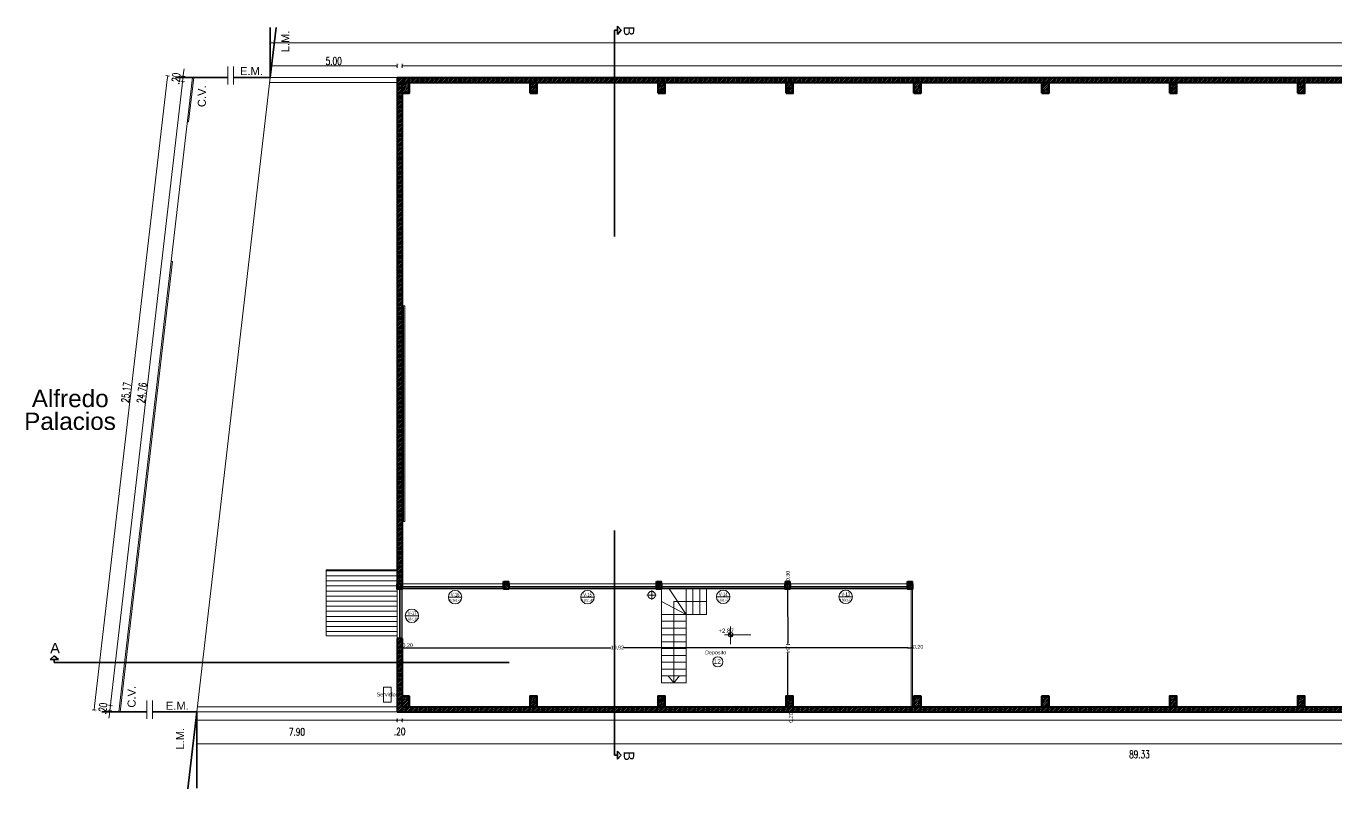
# Model space of a CAD drawing. Header units: millimetres. Extents: x 130 to 235, y 159 to 225.
# Drawn here: x 129.8 to 181.4, y 160 to 190 of the extents above; entities that cross this region are included whole.
import ezdxf
from ezdxf.enums import TextEntityAlignment as Align

# ---------------------------------------------------------------- set-up
doc = ezdxf.new("R2010")
doc.units = ezdxf.units.MM
doc.linetypes.add('ACAD_ISO10W100', pattern=[18.5, 12, -3, 0.5, -3])
for name, color, linetype, lineweight in [('015', 1, 'Continuous', 15), ('02', 5, 'Continuous', 20), ('A-COT-PARC', 252, 'Continuous', 15), ('A-SIMB-CARP', 7, 'Continuous', 13), ('A-SIMB-TEXT', 60, 'Continuous', 15), ('A-TERR', 6, 'ACAD_ISO10W100', 35), ('COLUMNAS', 3, 'Continuous', 50), ('COTAS', 151, 'Continuous', 5), ('EJES', 6, 'ACAD_ISO10W100', 35), ('Hatch', 253, 'Continuous', 5), ('hatch muro', 252, 'Continuous', 5), ('MUROS', 7, 'Continuous', 40), ('Simbolos', 6, 'Continuous', 20), ('TEXTOS', 2, 'Continuous', 20), ('Textos Simb', 4, 'Continuous', 20)]:
    doc.layers.add(name, color=color, linetype=linetype, lineweight=lineweight)
doc.layers.add('luces emergencia', color=40, linetype='Continuous', lineweight=5, true_color=0xeac806)
doc.styles.add('COTAS', font='ROMANS', dxfattribs={"width": 0.7})
doc.styles.add('REFE-SIM-01', font='swisscl.ttf', dxfattribs={"width": 0.9})
doc.styles.add('STYLE1', font='arial.ttf')
doc.dimstyles.new('COTA 100', dxfattribs={"dimtxt": 0.12, "dimasz": 0.15, "dimexe": 0, "dimexo": 0, "dimgap": 0.04, "dimtad": 1, "dimzin": 4, "dimdsep": 46, "dimtxsty": 'COTAS', "dimblk1": 'COTA_N', "dimblk2": 'COTA_N', "dimsah": 1, "dimcen": 0.09, "dimse1": 1, "dimse2": 1, "dimclrd": 256, "dimclrt": 60, "dimadec": 4, "dimazin": 0, "dimtfac": 1, "dimtix": 1, "dimtmove": 2, "dimatfit": 3, "dimfxl": 1, "dimtolj": 1, "dimtzin": 0, "dimlwd": -1, "dimarcsym": 0})
doc.dimstyles.new('ISO-25', dxfattribs={"dimtxt": 0.15, "dimasz": 0.06, "dimexe": 0, "dimexo": 0, "dimgap": 0, "dimtad": 0, "dimzin": 1, "dimtxsty": 'STYLE1', "dimblk": 'DOT', "dimcen": 2.5, "dimclrt": 5, "dimadec": 0, "dimazin": 0, "dimtfac": 1, "dimtmove": 2, "dimatfit": 3, "dimldrblk": 'DOT', "dimfxl": 1, "dimarcsym": 0})
pattern_1 = [(45, (-1047.780325, -271.0186), (-0.035355339, 0.035355339), [])]

# ---------------------------------------------------------------- blocks, each defined once
blk = doc.blocks.new('COTA_N')
for p, q in [((-1, 0), (0, 0)), ((0, 0.5), (0, -0.5))]:
    blk.add_line(p, q)
at = {"const_width": 0.065}
blk.add_lwpolyline([(0.141421, 0.141421), (0.282843, 0.282843), (0, 0), (-0.141421, -0.141421), (-0.282843, -0.282843)], dxfattribs=at)
blk = doc.blocks.new('*D101')
at = {"layer": 'A-COT-PARC', "linetype": 'ByBlock'}
blk.add_line((139.534152, 188.479999), (144.234152, 188.479999), dxfattribs=at)
at = {"layer": 'Defpoints', "color": 0}
for p in [(144.384152, 188.479999), (139.384152, 185.840415), (144.384152, 185.840415)]:
    blk.add_point(p, dxfattribs=at)
at = {"layer": 'A-COT-PARC', "xscale": 0.15, "yscale": 0.15, "zscale": 0.15, "rotation": 180}
blk.add_blockref('COTA_N', (139.384152, 188.479999), dxfattribs=at)
at = {"layer": 'A-COT-PARC', "xscale": 0.15, "yscale": 0.15, "zscale": 0.15}
blk.add_blockref('COTA_N', (144.384152, 188.479999), dxfattribs=at)
at = {"layer": 'A-COT-PARC', "color": 60, "insert": (141.884152, 188.669999), "char_height": 0.6, "attachment_point": 5, "style": 'COTAS'}
blk.add_mtext('\\A1;{\\H0.5x;5.00}', dxfattribs=at)
blk = doc.blocks.new('*D102')
at = {"layer": 'A-COT-PARC', "linetype": 'ByBlock'}
blk.add_line((144.734152, 188.479999), (220.364152, 188.479999), dxfattribs=at)
at = {"layer": 'Defpoints', "color": 0}
for p in [(220.514152, 188.479999), (144.584152, 187.101156), (220.514152, 187.101156)]:
    blk.add_point(p, dxfattribs=at)
at = {"layer": 'A-COT-PARC', "xscale": 0.15, "yscale": 0.15, "zscale": 0.15, "rotation": 180}
blk.add_blockref('COTA_N', (144.584152, 188.479999), dxfattribs=at)
at = {"layer": 'A-COT-PARC', "xscale": 0.15, "yscale": 0.15, "zscale": 0.15}
blk.add_blockref('COTA_N', (220.514152, 188.479999), dxfattribs=at)
at = {"layer": 'A-COT-PARC', "color": 60, "insert": (182.549152, 188.669999), "char_height": 0.6, "attachment_point": 5, "style": 'COTAS'}
blk.add_mtext('\\A1;{\\H0.5x;75.93}', dxfattribs=at)
blk = doc.blocks.new('*D104')
at = {"layer": 'A-COT-PARC', "linetype": 'ByBlock'}
blk.add_line((136.634152, 162.685869), (144.234152, 162.685869), dxfattribs=at)
at = {"layer": 'Defpoints', "color": 0}
for p in [(136.484152, 163.42931), (144.384152, 163.42931), (144.384152, 162.685869)]:
    blk.add_point(p, dxfattribs=at)
at = {"layer": 'A-COT-PARC', "xscale": 0.15, "yscale": 0.15, "zscale": 0.15, "rotation": 180}
blk.add_blockref('COTA_N', (136.484152, 162.685869), dxfattribs=at)
at = {"layer": 'A-COT-PARC', "xscale": 0.15, "yscale": 0.15, "zscale": 0.15}
blk.add_blockref('COTA_N', (144.384152, 162.685869), dxfattribs=at)
at = {"layer": 'A-COT-PARC', "color": 60, "insert": (140.434152, 162.229897), "char_height": 0.6, "attachment_point": 5, "style": 'COTAS'}
blk.add_mtext('\\A1;{\\H0.5x;7.90}', dxfattribs=at)
blk = doc.blocks.new('*D105')
at = {"layer": 'A-COT-PARC', "linetype": 'ByBlock'}
for p, q in [((144.234152, 162.685869), (144.084152, 162.685869)), ((144.384152, 162.685869), (144.584152, 162.685869)), ((144.734152, 162.685869), (144.884152, 162.685869))]:
    blk.add_line(p, q, dxfattribs=at)
at = {"layer": 'Defpoints', "color": 0}
for p in [(144.384152, 163.222115), (144.584152, 163.222115), (144.584152, 162.685869)]:
    blk.add_point(p, dxfattribs=at)
at = {"layer": 'A-COT-PARC', "xscale": 0.15, "yscale": 0.15, "zscale": 0.15}
blk.add_blockref('COTA_N', (144.384152, 162.685869), dxfattribs=at)
at = {"layer": 'A-COT-PARC', "xscale": 0.15, "yscale": 0.15, "zscale": 0.15, "rotation": 180}
blk.add_blockref('COTA_N', (144.584152, 162.685869), dxfattribs=at)
at = {"layer": 'A-COT-PARC', "color": 60, "insert": (144.484152, 162.243741), "char_height": 0.6, "attachment_point": 5, "style": 'COTAS'}
blk.add_mtext('\\A1;{\\H0.5x;.20}', dxfattribs=at)
blk = doc.blocks.new('*D106')
at = {"layer": 'A-COT-PARC', "linetype": 'ByBlock'}
blk.add_line((144.734152, 162.685869), (220.364152, 162.685869), dxfattribs=at)
at = {"layer": 'Defpoints', "color": 0}
for p in [(144.584152, 163.264188), (220.514152, 163.264188), (220.514152, 162.685869)]:
    blk.add_point(p, dxfattribs=at)
at = {"layer": 'A-COT-PARC', "xscale": 0.15, "yscale": 0.15, "zscale": 0.15, "rotation": 180}
blk.add_blockref('COTA_N', (144.584152, 162.685869), dxfattribs=at)
at = {"layer": 'A-COT-PARC', "xscale": 0.15, "yscale": 0.15, "zscale": 0.15}
blk.add_blockref('COTA_N', (220.514152, 162.685869), dxfattribs=at)
at = {"layer": 'A-COT-PARC', "color": 60, "insert": (190.714152, 162.281275), "char_height": 0.6, "attachment_point": 5, "style": 'COTAS'}
blk.add_mtext('\\A1;{\\H0.5x;75.93}', dxfattribs=at)
blk = doc.blocks.new('*D109')
at = {"layer": 'A-COT-PARC', "linetype": 'ByBlock'}
blk.add_line((225.664152, 161.76424), (136.634152, 161.76424), dxfattribs=at)
at = {"layer": 'Defpoints', "color": 0}
for p in [(136.484152, 163.36033), (225.814152, 163.36033), (136.484152, 161.76424)]:
    blk.add_point(p, dxfattribs=at)
at = {"layer": 'A-COT-PARC', "xscale": 0.15, "yscale": 0.15, "zscale": 0.15, "rotation": 180}
blk.add_blockref('COTA_N', (136.484152, 161.76424), dxfattribs=at)
at = {"layer": 'A-COT-PARC', "xscale": 0.15, "yscale": 0.15, "zscale": 0.15}
blk.add_blockref('COTA_N', (225.814152, 161.76424), dxfattribs=at)
at = {"layer": 'A-COT-PARC', "color": 60, "insert": (173.649152, 161.342333), "char_height": 0.6, "attachment_point": 5, "style": 'COTAS'}
blk.add_mtext('\\A1;{\\H0.5x;89.33}', dxfattribs=at)
blk = doc.blocks.new('*D111')
at = {"layer": 'A-COT-PARC', "linetype": 'ByBlock'}
blk.add_line((225.664152, 189.388179), (139.534152, 189.388179), dxfattribs=at)
at = {"layer": 'Defpoints', "color": 0}
for p in [(139.384152, 189.388179), (139.384152, 188.022115), (225.814152, 188.022115)]:
    blk.add_point(p, dxfattribs=at)
at = {"layer": 'A-COT-PARC', "xscale": 0.15, "yscale": 0.15, "zscale": 0.15, "rotation": 180}
blk.add_blockref('COTA_N', (139.384152, 189.388179), dxfattribs=at)
at = {"layer": 'A-COT-PARC', "xscale": 0.15, "yscale": 0.15, "zscale": 0.15}
blk.add_blockref('COTA_N', (225.814152, 189.388179), dxfattribs=at)
at = {"layer": 'A-COT-PARC', "color": 60, "insert": (182.599152, 189.578179), "char_height": 0.6, "attachment_point": 5, "style": 'COTAS'}
blk.add_mtext('\\A1;{\\H0.5x;86.43}', dxfattribs=at)
blk = doc.blocks.new('*D115')
at = {"layer": 'A-COT-PARC', "linetype": 'ByBlock'}
blk.add_line((135.32235, 187.939371), (132.456918, 163.237373), dxfattribs=at)
at = {"layer": 'Defpoints', "color": 0}
for p in [(135.910814, 188.022115), (132.439634, 163.088372), (133.010814, 163.022115)]:
    blk.add_point(p, dxfattribs=at)
at = {"layer": 'A-COT-PARC', "xscale": 0.15, "yscale": 0.15, "zscale": 0.15}
for p, rotation in [((135.339634, 188.088372), 83.383262), ((132.439634, 163.088372), 263.383262)]:
    blk.add_blockref('COTA_N', p, dxfattribs=dict(at, rotation=rotation))
at = {"layer": 'A-COT-PARC', "color": 60, "insert": (133.700899, 175.610265), "char_height": 0.6, "attachment_point": 5, "rotation": 83.3832621, "style": 'COTAS'}
blk.add_mtext('\\A1;{\\H0.5x;25.17}', dxfattribs=at)
blk = doc.blocks.new('Carp-simb')
blk.add_line((-0.177133, 0), (0.177133, 0))
blk.add_circle((0, 0), 0.177133)
at = {"layer": 'A-SIMB-TEXT', "style": 'REFE-SIM-01', "width": 0.85}
for tag, height, p in [('CARP-TIPO', 0.1, (-0.000756, 0.017038)), ('CARP-N', 0.096, (0, -0.116142))]:
    blk.add_attdef(tag, text='', height=height, dxfattribs=at).set_placement(p, align=Align.CENTER)
blk = doc.blocks.new('_DOT')
at = {"color": 0, "linetype": 'ByBlock', "lineweight": -2}
blk.add_line((-0.5, 0), (-1, 0), dxfattribs=at)
at = {"color": 0, "linetype": 'ByBlock', "const_width": 0.5}
blk.add_lwpolyline([(-0.25, 0, 1), (0.25, 0, 1)], format="xyb", close=True, dxfattribs=at)
blk = doc.blocks.new('*D128')
at = {"layer": 'COTAS', "color": 0, "lineweight": -2, "ltscale": 2}
for p, q in [((159.777152, 167.862115), (159.777152, 167.862115)), ((159.777282, 167.802115), (159.781727, 165.739439)), ((159.787023, 163.282115), (159.782578, 165.34479)), ((159.787152, 163.222115), (159.787152, 163.222115))]:
    blk.add_line(p, q, dxfattribs=at)
at = {"layer": 'Defpoints', "color": 0}
for p in [(159.777152, 167.862115), (159.787152, 163.222115), (159.787152, 163.222115)]:
    blk.add_point(p, dxfattribs=at)
at = {"layer": 'COTAS', "color": 0, "lineweight": -2, "xscale": 0.06, "yscale": 0.06, "zscale": 0.06}
for p, rotation in [((159.777152, 167.862115), 90.123482), ((159.787152, 163.222115), 270.123482)]:
    blk.add_blockref('_DOT', p, dxfattribs=dict(at, rotation=rotation))
at = {"layer": 'COTAS', "color": 5, "insert": (159.782152, 165.542115), "char_height": 0.15, "attachment_point": 5, "rotation": 270.1234821, "style": 'STYLE1'}
blk.add_mtext('4,64', dxfattribs=at)
blk = doc.blocks.new('*D129')
at = {"layer": 'COTAS', "color": 0, "lineweight": -2, "ltscale": 2}
for p, q in [((144.584152, 165.542115), (144.584152, 165.542115)), ((144.644152, 165.542115), (152.822991, 165.542115)), ((164.447152, 165.542115), (153.312891, 165.542115)), ((164.507152, 165.542115), (164.507152, 165.542115))]:
    blk.add_line(p, q, dxfattribs=at)
at = {"layer": 'Defpoints', "color": 0}
for p in [(144.584152, 165.542115), (144.584152, 165.542115), (164.507152, 165.542115)]:
    blk.add_point(p, dxfattribs=at)
at = {"layer": 'COTAS', "color": 0, "lineweight": -2, "xscale": 0.06, "yscale": 0.06, "zscale": 0.06, "rotation": 180}
blk.add_blockref('_DOT', (144.584152, 165.542115), dxfattribs=at)
at = {"layer": 'COTAS', "color": 0, "lineweight": -2, "xscale": 0.06, "yscale": 0.06, "zscale": 0.06}
blk.add_blockref('_DOT', (164.507152, 165.542115), dxfattribs=at)
at = {"layer": 'COTAS', "color": 5, "insert": (153.067941, 165.542115), "char_height": 0.15, "attachment_point": 5, "style": 'STYLE1'}
blk.add_mtext('19,92', dxfattribs=at)
blk = doc.blocks.new('*D130')
at = {"layer": 'COTAS', "color": 0, "lineweight": -2, "ltscale": 2}
for p, q in [((144.384152, 165.542115), (144.384152, 165.542115)), ((144.524152, 165.542115), (144.444152, 165.542115)), ((144.584152, 165.542115), (144.584152, 165.542115))]:
    blk.add_line(p, q, dxfattribs=at)
at = {"layer": 'Defpoints', "color": 0}
for p in [(144.384152, 165.542115), (144.384152, 165.542115), (144.584152, 165.542115)]:
    blk.add_point(p, dxfattribs=at)
at = {"layer": 'COTAS', "color": 0, "lineweight": -2, "xscale": 0.06, "yscale": 0.06, "zscale": 0.06, "rotation": 180}
blk.add_blockref('_DOT', (144.384152, 165.542115), dxfattribs=at)
at = {"layer": 'COTAS', "color": 0, "lineweight": -2, "xscale": 0.06, "yscale": 0.06, "zscale": 0.06}
blk.add_blockref('_DOT', (144.584152, 165.542115), dxfattribs=at)
at = {"layer": 'COTAS', "color": 5, "insert": (144.79896, 165.630095), "char_height": 0.15, "attachment_point": 5, "style": 'STYLE1'}
blk.add_mtext('0,20', dxfattribs=at)
blk = doc.blocks.new('*D131')
at = {"layer": 'COTAS', "color": 0, "lineweight": -2, "ltscale": 2}
for p, q in [((164.507152, 165.542115), (164.507152, 165.542115)), ((164.567152, 165.542115), (164.647152, 165.542115)), ((164.707152, 165.542115), (164.707152, 165.542115))]:
    blk.add_line(p, q, dxfattribs=at)
at = {"layer": 'Defpoints', "color": 0}
for p in [(164.507152, 165.542115), (164.707152, 165.542115), (164.707152, 165.542115)]:
    blk.add_point(p, dxfattribs=at)
at = {"layer": 'COTAS', "color": 0, "lineweight": -2, "xscale": 0.06, "yscale": 0.06, "zscale": 0.06, "rotation": 180}
blk.add_blockref('_DOT', (164.507152, 165.542115), dxfattribs=at)
at = {"layer": 'COTAS', "color": 0, "lineweight": -2, "xscale": 0.06, "yscale": 0.06, "zscale": 0.06}
blk.add_blockref('_DOT', (164.707152, 165.542115), dxfattribs=at)
at = {"layer": 'COTAS', "color": 5, "insert": (164.92556, 165.569132), "char_height": 0.15, "attachment_point": 5, "style": 'STYLE1'}
blk.add_mtext('0,20', dxfattribs=at)
blk = doc.blocks.new('*D132')
at = {"layer": 'COTAS', "color": 0, "lineweight": -2, "ltscale": 2}
for p, q in [((159.787152, 163.222115), (159.787152, 163.222115)), ((159.787152, 163.162115), (159.787152, 163.082115)), ((159.787152, 163.022115), (159.787152, 163.022115))]:
    blk.add_line(p, q, dxfattribs=at)
at = {"layer": 'Defpoints', "color": 0}
for p in [(159.787152, 163.222115), (159.787152, 163.022115), (159.787152, 163.022115)]:
    blk.add_point(p, dxfattribs=at)
at = {"layer": 'COTAS', "color": 0, "lineweight": -2, "xscale": 0.06, "yscale": 0.06, "zscale": 0.06}
for p, rotation in [((159.787152, 163.222115), 90), ((159.787152, 163.022115), 270)]:
    blk.add_blockref('_DOT', p, dxfattribs=dict(at, rotation=rotation))
at = {"layer": 'COTAS', "color": 5, "insert": (159.917314, 162.793173), "char_height": 0.15, "attachment_point": 5, "rotation": 90, "style": 'STYLE1'}
blk.add_mtext('0,20', dxfattribs=at)
blk = doc.blocks.new('*D133')
at = {"layer": 'COTAS', "color": 0, "lineweight": -2, "ltscale": 2}
for p, q in [((159.777152, 168.162114), (159.777152, 168.162114)), ((159.777152, 167.922115), (159.777152, 168.102114)), ((159.777152, 167.862115), (159.777152, 167.862115))]:
    blk.add_line(p, q, dxfattribs=at)
at = {"layer": 'Defpoints', "color": 0}
for p in [(159.777152, 168.162114), (159.777152, 168.162114), (159.777152, 167.862115)]:
    blk.add_point(p, dxfattribs=at)
at = {"layer": 'COTAS', "color": 0, "lineweight": -2, "xscale": 0.06, "yscale": 0.06, "zscale": 0.06}
for p, rotation in [((159.777152, 168.162114), 90), ((159.777152, 167.862115), 270)]:
    blk.add_blockref('_DOT', p, dxfattribs=dict(at, rotation=rotation))
at = {"layer": 'COTAS', "color": 5, "insert": (159.801017, 168.373063), "char_height": 0.15, "attachment_point": 5, "rotation": 90.0000002, "style": 'STYLE1'}
blk.add_mtext('0,30', dxfattribs=at)
blk = doc.blocks.new('cota')
at = {"layer": 'Hatch'}
h = blk.add_hatch(dxfattribs=at)
h.set_pattern_fill('_USER,_O', color=256, scale=0.02, angle=45, pattern_type=0)
h.set_pattern_definition([(45, (-101.122498, -163.232523), (-0.0141421356, 0.0141421356), [])])
h.paths.add_polyline_path([(0, 0.089), (0, 0), (0.089, 0, 0.414214)])
h.paths.add_polyline_path([(0, 0), (-0.089, 0, 0.414214), (0, -0.089)])
at = {"layer": 'Simbolos'}
for p, q in [((0.803, 0), (-0.24, 0)), ((0, -0.327), (0, 0.372))]:
    blk.add_line(p, q, dxfattribs=at)
blk.add_circle((0, 0), 0.0885, dxfattribs=at)
blk = doc.blocks.new('*D161')
at = {"layer": 'A-COT-PARC', "linetype": 'ByBlock'}
for p, q in [((135.948935, 188.068941), (135.925735, 187.868941)), ((135.966219, 188.217942), (135.983503, 188.366943)), ((135.90845, 187.71994), (135.891166, 187.570939))]:
    blk.add_line(p, q, dxfattribs=at)
at = {"layer": 'Defpoints', "color": 0}
for p in [(135.948935, 188.068941), (135.925735, 187.868941), (135.925735, 187.868941)]:
    blk.add_point(p, dxfattribs=at)
at = {"layer": 'A-COT-PARC', "xscale": 0.15, "yscale": 0.15, "zscale": 0.15}
for p, rotation in [((135.948935, 188.068941), 263.383262), ((135.925735, 187.868941), 83.383262)]:
    blk.add_blockref('COTA_N', p, dxfattribs=dict(at, rotation=rotation))
at = {"layer": 'A-COT-PARC', "color": 60, "insert": (135.661973, 187.979772), "char_height": 0.6, "attachment_point": 5, "rotation": 83.3832621, "style": 'COTAS'}
blk.add_mtext('\\A1;{\\H0.5x;.20}', dxfattribs=at)
blk = doc.blocks.new('*D162')
at = {"layer": 'A-COT-PARC', "linetype": 'ByBlock'}
blk.add_line((135.90843, 187.719933), (133.099069, 163.416817), dxfattribs=at)
at = {"layer": 'Defpoints', "color": 0}
for p in [(135.925655, 187.868941), (133.081844, 163.267809), (133.081844, 163.267809)]:
    blk.add_point(p, dxfattribs=at)
at = {"layer": 'A-COT-PARC', "xscale": 0.15, "yscale": 0.15, "zscale": 0.15}
for p, rotation in [((135.925655, 187.868941), 83.406061), ((133.081844, 163.267809), 263.406061)]:
    blk.add_blockref('COTA_N', p, dxfattribs=dict(at, rotation=rotation))
at = {"layer": 'A-COT-PARC', "color": 60, "insert": (134.315006, 175.590193), "char_height": 0.6, "attachment_point": 5, "rotation": 83.406061, "style": 'COTAS'}
blk.add_mtext('\\A1;{\\H0.5x;24.76}', dxfattribs=at)
blk = doc.blocks.new('*D163')
at = {"layer": 'A-COT-PARC', "linetype": 'ByBlock'}
for p, q in [((133.081844, 163.267809), (133.058713, 163.067765)), ((133.099073, 163.416817), (133.116303, 163.565824)), ((133.041483, 162.918758), (133.024253, 162.76975))]:
    blk.add_line(p, q, dxfattribs=at)
at = {"layer": 'Defpoints', "color": 0}
for p in [(133.081844, 163.267809), (133.058713, 163.067765), (133.058713, 163.067765)]:
    blk.add_point(p, dxfattribs=at)
at = {"layer": 'A-COT-PARC', "xscale": 0.15, "yscale": 0.15, "zscale": 0.15}
for p, rotation in [((133.081844, 163.267809), 263.404176), ((133.058713, 163.067765), 83.404176)]:
    blk.add_blockref('COTA_N', p, dxfattribs=dict(at, rotation=rotation))
at = {"layer": 'A-COT-PARC', "color": 60, "insert": (132.779791, 163.15148), "char_height": 0.6, "attachment_point": 5, "rotation": 83.4041761, "style": 'COTAS'}
blk.add_mtext('\\A1;{\\H0.5x;.20}', dxfattribs=at)

msp = doc.modelspace()

# ---------------------------------------------------------------- hatches: boundary and pattern name
at = {"layer": 'Hatch'}
h = msp.add_hatch(dxfattribs=at)
h.set_pattern_fill('_USER', color=256, scale=0.2, angle=180, pattern_type=0)
h.set_pattern_definition([(180, (-1047.78033, -271.0186), (0, -0.2), [])])
h.paths.add_polyline_path([(141.584, 168.613), (144.384, 168.613), (144.384, 166.013), (141.584, 166.013)])
at = {"layer": 'hatch muro', "ltscale": 2}
h = msp.add_hatch(dxfattribs=at)
h.set_pattern_fill('ANSI31', color=256, scale=0.4)
h.set_pattern_definition(pattern_1)
h.paths.add_polyline_path([(144.384, 188.022), (152.959, 188.022), (152.959, 187.822), (144.854, 187.822), (144.584, 187.822), (144.584, 187.402), (144.584, 168.062), (144.384, 168.062)])
h = msp.add_hatch(dxfattribs=at)
h.set_pattern_fill('ANSI31', color=256, scale=0.4)
h.set_pattern_definition(pattern_1)
h.paths.add_polyline_path([(152.959, 188.022), (220.714, 188.022), (220.714, 168.192), (220.514, 168.192), (220.514, 187.402), (220.514, 187.822), (220.244, 187.822), (152.959, 187.822)])
h = msp.add_hatch(dxfattribs=at)
h.set_pattern_fill('ANSI31', color=256, scale=0.4)
h.set_pattern_definition(pattern_1)
h.paths.add_polyline_path([(144.584, 187.402), (144.854, 187.402), (144.854, 187.822), (144.584, 187.822)])
h.paths.add_polyline_path([(149.628, 187.402), (149.898, 187.402), (149.898, 187.822), (149.628, 187.822)])
h.paths.add_polyline_path([(169.804, 187.402), (170.074, 187.402), (170.074, 187.822), (169.804, 187.822)])
h.paths.add_polyline_path([(164.76, 187.402), (165.03, 187.402), (165.03, 187.822), (164.76, 187.822)])
h.paths.add_polyline_path([(159.716, 187.402), (159.986, 187.402), (159.986, 187.822), (159.716, 187.822)])
h.paths.add_polyline_path([(154.672, 187.402), (154.942, 187.402), (154.942, 187.822), (154.672, 187.822)])
h.paths.add_polyline_path([(184.936, 187.402), (185.206, 187.402), (185.206, 187.822), (184.936, 187.822)])
h.paths.add_polyline_path([(179.892, 187.402), (180.162, 187.402), (180.162, 187.822), (179.892, 187.822)])
h.paths.add_polyline_path([(174.848, 187.402), (175.118, 187.402), (175.118, 187.822), (174.848, 187.822)])
h.paths.add_polyline_path([(205.112, 187.402), (205.382, 187.402), (205.382, 187.822), (205.112, 187.822)])
h.paths.add_polyline_path([(200.068, 187.402), (200.338, 187.402), (200.338, 187.822), (200.068, 187.822)])
h.paths.add_polyline_path([(195.024, 187.402), (195.294, 187.402), (195.294, 187.822), (195.024, 187.822)])
h.paths.add_polyline_path([(189.98, 187.402), (190.25, 187.402), (190.25, 187.822), (189.98, 187.822)])
h.paths.add_polyline_path([(215.2, 187.402), (215.47, 187.402), (215.47, 187.822), (215.2, 187.822)])
h.paths.add_polyline_path([(210.156, 187.402), (210.426, 187.402), (210.426, 187.822), (210.156, 187.822)])
h.paths.add_polyline_path([(220.244, 187.402), (220.514, 187.402), (220.514, 187.822), (220.244, 187.822)])
h = msp.add_hatch(dxfattribs=at)
h.set_pattern_fill('ANSI31', color=256, scale=0.4)
h.set_pattern_definition(pattern_1)
h.paths.add_polyline_path([(144.584, 168.062), (144.384, 168.062), (144.384, 167.862), (144.584, 167.862)])
h.paths.add_polyline_path([(144.584, 165.912), (144.384, 165.912), (144.384, 164.965), (144.584, 164.965)])
h.paths.add_polyline_path([(148.784, 168.062), (148.584, 168.062), (148.584, 167.862), (148.784, 167.862)])
h.paths.add_polyline_path([(148.784, 168.162), (148.584, 168.162), (148.584, 168.062), (148.784, 168.062)])
h.paths.add_polyline_path([(154.807, 168.062), (154.607, 168.062), (154.607, 167.862), (154.807, 167.862)])
h.paths.add_polyline_path([(154.807, 168.162), (154.607, 168.162), (154.607, 168.062), (154.807, 168.062)])
h.paths.add_polyline_path([(159.877, 168.062), (159.677, 168.062), (159.677, 167.862), (159.677, 167.862), (159.877, 167.862)])
h.paths.add_polyline_path([(159.877, 168.162), (159.677, 168.162), (159.677, 168.062), (159.877, 168.062)])
h.paths.add_polyline_path([(164.707, 168.062), (164.507, 168.062), (164.507, 167.862), (164.707, 167.862)])
h.paths.add_polyline_path([(164.707, 168.162), (164.507, 168.162), (164.507, 168.062), (164.707, 168.062)])
h = msp.add_hatch(dxfattribs=at)
h.set_pattern_fill('ANSI31', color=256, scale=0.4)
h.set_pattern_definition(pattern_1)
h.paths.add_polyline_path([(220.514, 168.192), (220.714, 168.192), (220.714, 167.992), (220.514, 167.992)])
h.paths.add_polyline_path([(220.514, 167.992), (220.714, 167.992), (220.714, 167.057), (220.514, 167.057)])
h.paths.add_polyline_path([(152.959, 163.222), (199.724, 163.222), (199.724, 163.697), (199.924, 163.697), (199.924, 163.222), (201.934, 163.222), (201.934, 166.322), (202.084, 166.322), (202.084, 163.222), (207.544, 163.222), (207.544, 165.452), (209.004, 165.452), (209.004, 165.302), (207.694, 165.302), (207.694, 163.222), (209.704, 163.222), (209.704, 167.092), (209.904, 167.092), (209.904, 163.222), (214.854, 163.222), (214.854, 167.092), (215.054, 167.092), (215.054, 163.222), (220.244, 163.222), (220.514, 163.222), (220.514, 163.642), (220.514, 164.057), (220.714, 164.057), (220.714, 163.022), (152.959, 163.022)])
h = msp.add_hatch(dxfattribs=at)
h.set_pattern_fill('ANSI31', color=256, scale=0.4)
h.set_pattern_definition(pattern_1)
h.paths.add_polyline_path([(152.959, 163.222), (144.584, 163.222), (144.584, 163.642), (144.584, 164.965), (144.384, 164.965), (144.384, 163.022), (152.959, 163.022)])
h.paths.add_polyline_path([(143.549, 163.546), (144.474, 163.546), (144.474, 163.855), (143.549, 163.855)], flags=9)
h = msp.add_hatch(dxfattribs=at)
h.set_pattern_fill('ANSI31', color=256, scale=0.4)
h.set_pattern_definition(pattern_1)
h.paths.add_polyline_path([(220.244, 163.642), (220.514, 163.642), (220.514, 163.222), (220.244, 163.222)])
h.paths.add_polyline_path([(215.2, 163.222), (215.47, 163.222), (215.47, 163.642), (215.2, 163.642)])
h.paths.add_polyline_path([(210.156, 163.222), (210.426, 163.222), (210.426, 163.642), (210.156, 163.642)])
h.paths.add_polyline_path([(205.112, 163.222), (205.382, 163.222), (205.382, 163.642), (205.112, 163.642)])
h.paths.add_polyline_path([(200.068, 163.222), (200.338, 163.222), (200.338, 163.642), (200.068, 163.642)])
h.paths.add_polyline_path([(195.024, 163.222), (195.294, 163.222), (195.294, 163.642), (195.024, 163.642)])
h.paths.add_polyline_path([(189.98, 163.222), (190.25, 163.222), (190.25, 163.642), (189.98, 163.642)])
h.paths.add_polyline_path([(184.936, 163.222), (185.206, 163.222), (185.206, 163.642), (184.936, 163.642)])
h.paths.add_polyline_path([(179.892, 163.222), (180.162, 163.222), (180.162, 163.642), (179.892, 163.642)])
h.paths.add_polyline_path([(174.848, 163.222), (175.118, 163.222), (175.118, 163.642), (174.848, 163.642)])
h.paths.add_polyline_path([(169.804, 163.222), (170.074, 163.222), (170.074, 163.642), (169.804, 163.642)])
h.paths.add_polyline_path([(164.76, 163.222), (165.03, 163.222), (165.03, 163.642), (164.76, 163.642)])
h.paths.add_polyline_path([(159.716, 163.222), (159.986, 163.222), (159.986, 163.642), (159.716, 163.642)])
h.paths.add_polyline_path([(154.672, 163.222), (154.942, 163.222), (154.942, 163.642), (154.672, 163.642)])
h.paths.add_polyline_path([(149.628, 163.222), (149.898, 163.222), (149.898, 163.642), (149.628, 163.642)])
h.paths.add_polyline_path([(144.584, 163.642), (144.854, 163.642), (144.854, 163.222), (144.584, 163.222)])

# ---------------------------------------------------------------- linework, layer by layer
at = {"layer": '015', "ltscale": 2}
for p, q in [((137.716, 188.46), (137.716, 187.748)), ((137.933, 188.46), (137.933, 187.748)), ((144.634, 179.022), (144.634, 170.522)), ((144.634, 170.522), (144.634, 170.522)), ((141.584, 168.613), (144.384, 168.613)), ((141.584, 168.613), (141.584, 166.013)), ((164.657, 167.862), (164.657, 163.222)), ((164.707, 167.862), (164.707, 163.222)), ((141.784, 166.013), (141.584, 166.013)), ((141.784, 166.013), (144.384, 166.013)), ((134.518, 163.46), (134.518, 162.748)), ((134.734, 163.46), (134.734, 162.748))]:
    msp.add_line(p, q, dxfattribs=at)
at = {"layer": '015'}
for p, q in [((144.634, 170.522), (144.634, 179.022)), ((144.634, 179.022), (144.684, 179.022)), ((144.684, 170.522), (144.684, 179.022)), ((144.634, 170.522), (144.684, 170.522)), ((144.484, 167.862), (144.484, 165.912)), ((148.584, 167.962), (144.584, 167.962)), ((148.584, 167.862), (144.584, 167.862)), ((144.584, 167.862), (144.584, 165.912)), ((151.274, 167.862), (148.584, 167.862)), ((151.274, 167.962), (148.784, 167.962)), ((154.607, 167.962), (151.274, 167.962)), ((154.607, 167.862), (151.274, 167.862)), ((159.677, 167.962), (154.807, 167.962)), ((154.807, 167.862), (154.807, 164.162)), ((154.807, 167.862), (156.587, 167.862)), ((159.677, 167.862), (154.807, 167.862)), ((155.777, 166.862), (155.107, 167.862)), ((155.777, 167.862), (155.777, 164.162)), ((156.047, 166.862), (156.047, 167.862)), ((156.317, 166.862), (156.317, 167.862)), ((156.587, 166.862), (156.587, 167.862)), ((164.507, 167.962), (159.877, 167.962)), ((164.507, 167.862), (159.877, 167.862)), ((155.777, 166.862), (154.807, 167.362)), ((156.587, 166.862), (154.807, 166.862)), ((155.777, 166.592), (154.807, 166.592)), ((155.777, 166.322), (154.807, 166.322)), ((155.777, 166.052), (154.807, 166.052)), ((155.777, 165.782), (154.807, 165.782)), ((155.777, 165.512), (154.807, 165.512)), ((155.777, 165.242), (154.807, 165.242)), ((155.777, 164.972), (154.807, 164.972)), ((155.777, 164.702), (154.807, 164.702)), ((155.777, 164.432), (154.807, 164.432)), ((155.777, 164.162), (154.807, 164.162))]:
    msp.add_line(p, q, dxfattribs=at)
at = {"layer": '015', "ltscale": 2}
msp.add_lwpolyline([(144.145, 163.996), (144.145, 163.396), (143.845, 163.396), (143.845, 163.996)], close=True, dxfattribs=at)
at = {"layer": '02', "ltscale": 2}
for p, q in [((133.414, 163.022), (136.314, 188.022)), ((136.161, 186.272), (136.364, 188.022)), ((136.484, 163.022), (139.384, 188.022)), ((144.384, 188.022), (139.384, 188.022)), ((144.384, 187.822), (139.361, 187.822)), ((136.161, 186.272), (136.111, 186.272)), ((133.464, 163.022), (135.523, 180.772)), ((135.523, 180.772), (135.473, 180.772)), ((156.587, 167.362), (155.292, 167.362)), ((155.292, 167.362), (155.292, 164.162)), ((155.067, 164.432), (155.292, 164.162)), ((155.517, 164.432), (155.292, 164.162)), ((144.384, 163.222), (136.507, 163.222)), ((144.384, 163.022), (136.484, 163.022))]:
    msp.add_line(p, q, dxfattribs=at)
at = {"layer": '02'}
for p, q in [((144.384, 165.912), (144.384, 167.862)), ((144.534, 167.862), (144.534, 165.912)), ((144.584, 168.062), (148.584, 168.062)), ((148.584, 167.912), (144.584, 167.912)), ((148.584, 168.062), (151.274, 168.062)), ((151.274, 167.912), (148.784, 167.912)), ((151.274, 168.062), (154.607, 168.062)), ((154.607, 167.912), (151.274, 167.912)), ((154.807, 168.062), (159.677, 168.062)), ((159.677, 167.912), (154.807, 167.912)), ((159.877, 168.062), (164.507, 168.062)), ((164.507, 167.912), (159.877, 167.912))]:
    msp.add_line(p, q, dxfattribs=at)
at = {"layer": 'A-TERR', "ltscale": 2}
for p, q in [((152.959, 189.881), (153.058, 189.881)), ((130.865, 164.965), (130.865, 165.063)), ((152.959, 161.311), (153.058, 161.311))]:
    msp.add_line(p, q, dxfattribs=at)
for points in [[(153.072, 190.044), (153.216, 189.881), (153.072, 189.718)], [(130.702, 165.078), (130.865, 165.221), (131.028, 165.078)], [(153.072, 161.474), (153.216, 161.311), (153.072, 161.148)]]:
    msp.add_lwpolyline(points, close=True, dxfattribs=at)
at = {"layer": 'COLUMNAS', "ltscale": 2}
for points in [[(144.584, 187.402), (144.854, 187.402), (144.854, 187.822), (144.584, 187.822)], [(149.628, 187.402), (149.898, 187.402), (149.898, 187.822), (149.628, 187.822)], [(154.672, 187.402), (154.942, 187.402), (154.942, 187.822), (154.672, 187.822)], [(159.716, 187.402), (159.986, 187.402), (159.986, 187.822), (159.716, 187.822)], [(164.76, 187.402), (165.03, 187.402), (165.03, 187.822), (164.76, 187.822)], [(169.804, 187.402), (170.074, 187.402), (170.074, 187.822), (169.804, 187.822)], [(174.848, 187.402), (175.118, 187.402), (175.118, 187.822), (174.848, 187.822)], [(179.892, 187.402), (180.162, 187.402), (180.162, 187.822), (179.892, 187.822)], [(144.384, 168.062), (144.584, 168.062), (144.584, 167.862), (144.384, 167.862)], [(148.584, 168.062), (148.784, 168.062), (148.784, 167.862), (148.584, 167.862)], [(154.607, 168.062), (154.807, 168.062), (154.807, 167.862), (154.607, 167.862)], [(159.677, 168.062), (159.877, 168.062), (159.877, 167.862), (159.677, 167.862)], [(164.507, 168.062), (164.707, 168.062), (164.707, 167.862), (164.507, 167.862)], [(144.584, 163.642), (144.854, 163.642), (144.854, 163.222), (144.584, 163.222)], [(149.628, 163.222), (149.898, 163.222), (149.898, 163.642), (149.628, 163.642)], [(154.672, 163.222), (154.942, 163.222), (154.942, 163.642), (154.672, 163.642)], [(159.716, 163.222), (159.986, 163.222), (159.986, 163.642), (159.716, 163.642)], [(164.76, 163.222), (165.03, 163.222), (165.03, 163.642), (164.76, 163.642)], [(169.804, 163.222), (170.074, 163.222), (170.074, 163.642), (169.804, 163.642)], [(174.848, 163.222), (175.118, 163.222), (175.118, 163.642), (174.848, 163.642)], [(179.892, 163.222), (180.162, 163.222), (180.162, 163.642), (179.892, 163.642)]]:
    msp.add_lwpolyline(points, close=True, dxfattribs=at)
at = {"layer": 'EJES', "ltscale": 2}
for p, q in [((139.384, 188.022), (139.612, 189.988)), ((139.384, 188.022), (139.384, 189.988)), ((152.959, 189.881), (152.959, 181.76)), ((135.645, 188.022), (137.716, 188.022)), ((137.933, 188.022), (139.384, 188.022)), ((152.959, 170.169), (152.959, 161.311)), ((148.797, 164.965), (130.865, 164.965)), ((132.745, 163.022), (134.518, 163.022)), ((134.734, 163.022), (136.484, 163.022)), ((136.484, 163.022), (136.132, 159.985)), ((136.484, 163.022), (136.484, 160.011))]:
    msp.add_line(p, q, dxfattribs=at)
at = {"layer": 'luces emergencia', "ltscale": 2}
for p, q in [((154.42, 167.811, 0), (154.42, 167.435, 0)), ((154.231, 167.622, 0), (154.6, 167.622, 0))]:
    msp.add_line(p, q, dxfattribs=at)
msp.add_circle((154.42, 167.622, 0), 0.146, dxfattribs=at)
at = {"layer": 'MUROS', "ltscale": 2}
for p, q in [((144.384, 188.022), (220.714, 188.022)), ((144.384, 188.022), (144.384, 168.702)), ((144.584, 187.822), (220.514, 187.822)), ((144.584, 187.822), (144.584, 187.522)), ((144.584, 187.402), (144.584, 167.862)), ((144.384, 168.702), (144.384, 167.862)), ((148.584, 168.062), (148.584, 168.162)), ((148.584, 168.162), (148.784, 168.162)), ((148.784, 168.062), (148.784, 168.162)), ((154.607, 168.162), (154.807, 168.162)), ((154.607, 168.062), (154.607, 168.162)), ((154.807, 168.062), (154.807, 168.162)), ((159.677, 168.162), (159.877, 168.162)), ((159.677, 168.162), (159.677, 168.062)), ((159.877, 168.062), (159.877, 168.162)), ((164.507, 168.162), (164.707, 168.162)), ((164.507, 168.062), (164.507, 168.162)), ((164.707, 168.062), (164.707, 168.162)), ((144.384, 165.912), (144.384, 163.022)), ((144.584, 165.912), (144.384, 165.912)), ((144.584, 165.912), (144.584, 163.222)), ((144.584, 163.222), (199.724, 163.222)), ((144.384, 163.022), (220.714, 163.022))]:
    msp.add_line(p, q, dxfattribs=at)
at = {"layer": 'Simbolos'}
msp.add_circle((157.028, 164.989), 0.2, dxfattribs=at)

# ---------------------------------------------------------------- block references
at = {"layer": 'A-SIMB-CARP'}
ref = msp.add_blockref('Carp-simb', (157.239, 167.552), dxfattribs=dict(at, xscale=1.5, yscale=1.5, zscale=1.5))
ref.add_attrib('CARP-TIPO', 'V-14', dxfattribs={"layer": 'A-SIMB-TEXT', "height": 0.15, "style": 'REFE-SIM-01', "width": 0.85}).set_placement((157.24, 167.577), align=Align.CENTER)
ref.add_attrib('CARP-N', '4.9x1.47', dxfattribs={"layer": 'A-SIMB-TEXT', "height": 0.1, "style": 'REFE-SIM-01', "width": 0.85}).set_placement((157.238, 167.377), align=Align.CENTER)
ref = msp.add_blockref('Carp-simb', (162.069, 167.552), dxfattribs=dict(at, xscale=1.5, yscale=1.5, zscale=1.5))
ref.add_attrib('CARP-TIPO', 'V-13', dxfattribs={"layer": 'A-SIMB-TEXT', "height": 0.15, "style": 'REFE-SIM-01', "width": 0.85}).set_placement((162.07, 167.577), align=Align.CENTER)
ref.add_attrib('CARP-N', '4.60x1.47', dxfattribs={"layer": 'A-SIMB-TEXT', "height": 0.1, "style": 'REFE-SIM-01', "width": 0.85}).set_placement((162.068, 167.377), align=Align.CENTER)
ref = msp.add_blockref('Carp-simb', (146.669, 167.538), dxfattribs=dict(at, xscale=1.5, yscale=1.5, zscale=1.5))
ref.add_attrib('CARP-TIPO', 'V-16', dxfattribs={"layer": 'A-SIMB-TEXT', "height": 0.15, "style": 'REFE-SIM-01', "width": 0.85}).set_placement((146.67, 167.564), align=Align.CENTER)
ref.add_attrib('CARP-N', '4.00x1.47', dxfattribs={"layer": 'A-SIMB-TEXT', "height": 0.1, "style": 'REFE-SIM-01', "width": 0.85}).set_placement((146.668, 167.364), align=Align.CENTER)
ref = msp.add_blockref('Carp-simb', (151.891, 167.538), dxfattribs=dict(at, xscale=1.5, yscale=1.5, zscale=1.5))
ref.add_attrib('CARP-TIPO', 'V-15', dxfattribs={"layer": 'A-SIMB-TEXT', "height": 0.15, "style": 'REFE-SIM-01', "width": 0.85}).set_placement((151.892, 167.564), align=Align.CENTER)
ref.add_attrib('CARP-N', '5.20x1.47', dxfattribs={"layer": 'A-SIMB-TEXT', "height": 0.1, "style": 'REFE-SIM-01', "width": 0.85}).set_placement((151.891, 167.364), align=Align.CENTER)
ref = msp.add_blockref('Carp-simb', (144.966, 166.804), dxfattribs=dict(at, xscale=-1.5, yscale=1.5, zscale=1.5, rotation=360))
ref.add_attrib('CARP-TIPO', 'V-17', dxfattribs={"layer": 'A-SIMB-TEXT', "height": 0.15, "style": 'REFE-SIM-01', "width": 0.85}).set_placement((144.973, 166.83), align=Align.CENTER)
ref.add_attrib('CARP-N', '1.95x1.10', dxfattribs={"layer": 'A-SIMB-TEXT', "height": 0.1, "style": 'REFE-SIM-01', "width": 0.85}).set_placement((144.965, 166.63), align=Align.CENTER)
at = {"layer": 'TEXTOS', "xscale": -1, "rotation": 180.056927}
msp.add_blockref('cota', (157.532, 166.056), dxfattribs=at)

# ---------------------------------------------------------------- texts
at = {"layer": 'TEXTOS', "style": 'STYLE1'}
for s, rotation, p in [('L.M.', 89.957, (140.134, 189.015)), ('E.M.', 359.957, (138.188, 188.115)), ('C.V.', 89.957, (136.842, 186.854)), ('C.V.', 89.957, (134.072, 163.184)), ('E.M.', 359.957, (135.266, 163.099)), ('L.M.', 89.957, (135.986, 161.531))]:
    msp.add_text(s, height=0.3156, rotation=rotation, dxfattribs=at).set_placement(p)
for s, p in [('Alfredo', (129.981, 175.029)), ('Palacios', (129.681, 174.131))]:
    msp.add_text(s, height=0.6845, dxfattribs=at).set_placement(p)
at = {"layer": 'TEXTOS', "ltscale": 2, "char_height": 0.412, "attachment_point": 1, "rotation": 270, "style": 'STYLE1'}
for insert in [(153.732, 190.041), (153.732, 161.471)]:
    msp.add_mtext_dynamic_manual_height_columns('B', width=1.72485, gutter_width=2.061, heights=[0], dxfattribs=dict(at, insert=insert))
at = {"layer": 'TEXTOS', "style": 'STYLE1'}
for s, insert, char_height, width, attachment_point in [('+2.87', (157.047, 166.302), 0.1738, 1.11393, 1), ('Deposito', (157.355, 165.435), 0.15, 1.41565, 3), ('Servicios', (144.428, 163.626), 0.15, 2.01864, 9)]:
    msp.add_mtext(s, dxfattribs=dict(at, insert=insert, char_height=char_height, width=width, attachment_point=attachment_point))
at = {"layer": 'TEXTOS', "ltscale": 2, "insert": (130.705, 165.738), "char_height": 0.412, "attachment_point": 1, "style": 'STYLE1'}
msp.add_mtext_dynamic_manual_height_columns('A', width=1.72485, gutter_width=2.061, heights=[0], dxfattribs=at)
at = {"layer": 'Textos Simb', "insert": (157.149, 165.093), "char_height": 0.1863, "width": 0.17779, "attachment_point": 3, "style": 'STYLE1'}
msp.add_mtext('12', dxfattribs=at)

# ---------------------------------------------------------------- dimensions: what is measured, and where the dimension line sits
at = {"layer": 'A-COT-PARC', "linetype": 'ByBlock'}
for p1, p2, distance, picture, middle in [((225.814, 188.022), (139.384, 188.022), -1.366, '*D111', (182.599, 189.578)), ((139.384, 185.84), (144.384, 185.84), 2.64, '*D101', (141.884, 188.67)), ((144.584, 187.101), (220.514, 187.101), 1.379, '*D102', (182.549, 188.67)), ((135.911, 188.022), (133.011, 163.022), -0.575, '*D115', (133.701, 175.61)), ((135.926, 187.869), (133.082, 163.268), 0, '*D162', (134.315, 175.59))]:
    dim = msp.add_aligned_dim(p1=p1, p2=p2, distance=distance, text='{\\H0.5x;<>}', dimstyle='COTA 100', override={"dimtxt": 0.6, "dimfxl": 0.18}, dxfattribs=at)
    dim.commit()
    dim.dimension.update_dxf_attribs({"geometry": picture, "text_midpoint": middle})
for base, p1, p2, angle, picture, middle in [((135.926, 187.869), (135.949, 188.069), (135.926, 187.869), 263.3833, '*D161', (135.662, 187.98)), ((133.059, 163.068), (133.082, 163.268), (133.059, 163.068), 263.4042, '*D163', (132.78, 163.151)), ((144.384, 162.686), (136.484, 163.429), (144.384, 163.429), 0, '*D104', (140.434, 162.23)), ((136.484, 161.764), (225.814, 163.36), (136.484, 163.36), 180, '*D109', (173.649, 161.342)), ((144.584, 162.686), (144.384, 163.222), (144.584, 163.222), 0, '*D105', (144.484, 162.244)), ((220.514, 162.686), (144.584, 163.264), (220.514, 163.264), 0, '*D106', (190.714, 162.281))]:
    dim = msp.add_linear_dim(base=base, p1=p1, p2=p2, angle=angle, text='{\\H0.5x;<>}', dimstyle='COTA 100', override={"dimtxt": 0.6, "dimfxl": 0.18}, dxfattribs=at)
    dim.commit()
    dim.dimension.update_dxf_attribs({"geometry": picture, "text_midpoint": middle, "dimtype": 161})
at = {"layer": 'COTAS', "ltscale": 2}
for base, p1, p2, angle, picture, middle in [((159.777, 168.162), (159.777, 167.862), (159.777, 168.162), 90, '*D133', (159.801, 168.373)), ((144.384, 165.542), (144.584, 165.542), (144.384, 165.542), 180, '*D130', (144.799, 165.63)), ((144.584, 165.542), (164.507, 165.542), (144.584, 165.542), 180, '*D129', (153.068, 165.542)), ((164.707, 165.542), (164.507, 165.542), (164.707, 165.542), 0, '*D131', (164.926, 165.569)), ((159.787, 163.022), (159.787, 163.222), (159.787, 163.022), 270, '*D132', (159.917, 162.793))]:
    dim = msp.add_linear_dim(base=base, p1=p1, p2=p2, angle=angle, dimstyle='ISO-25', override={"dimfxl": 0.18}, dxfattribs=at)
    dim.commit()
    dim.dimension.update_dxf_attribs({"geometry": picture, "text_midpoint": middle, "dimtype": 161})
dim = msp.add_aligned_dim(p1=(159.777, 167.862), p2=(159.787, 163.222), distance=0, dimstyle='ISO-25', override={"dimfxl": 0.18}, dxfattribs=at)
dim.commit()
dim.dimension.update_dxf_attribs({"geometry": '*D128', "text_midpoint": (159.782, 165.542)})

doc.saveas('drawing.dxf')
